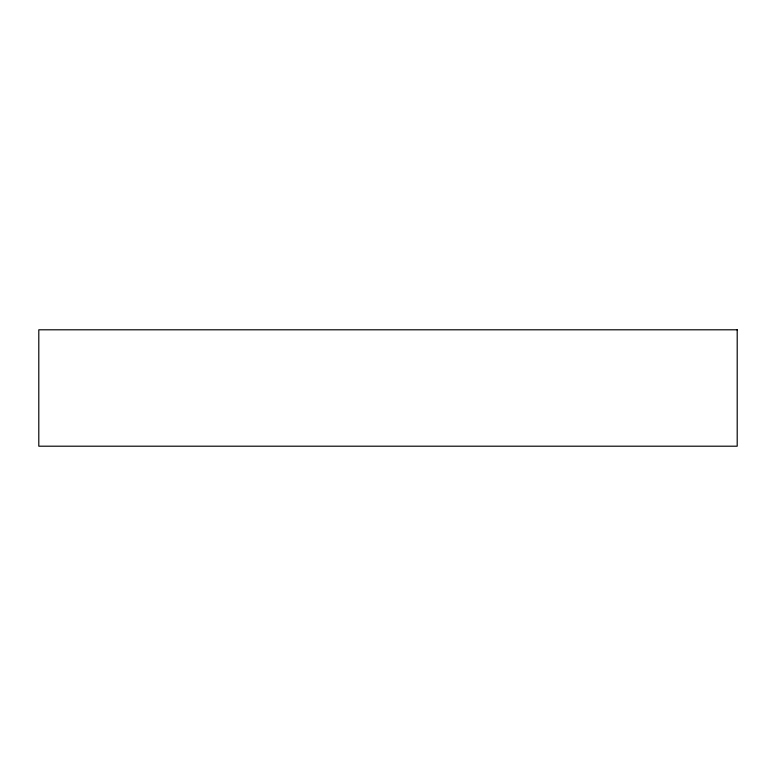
<?xml version="1.0" encoding="UTF-8"?>
<svg xmlns="http://www.w3.org/2000/svg" width="776" height="776" viewBox="0 0 776 776"><rect width="100%" height="100%" fill="white"/><g stroke="black" fill="none" stroke-linecap="round" stroke-linejoin="round"><path stroke-width="1.16" d="M737.2 329.8L38.8 329.8L38.8 446.2L737.2 446.2L737.2 329.8"/></g></svg>
